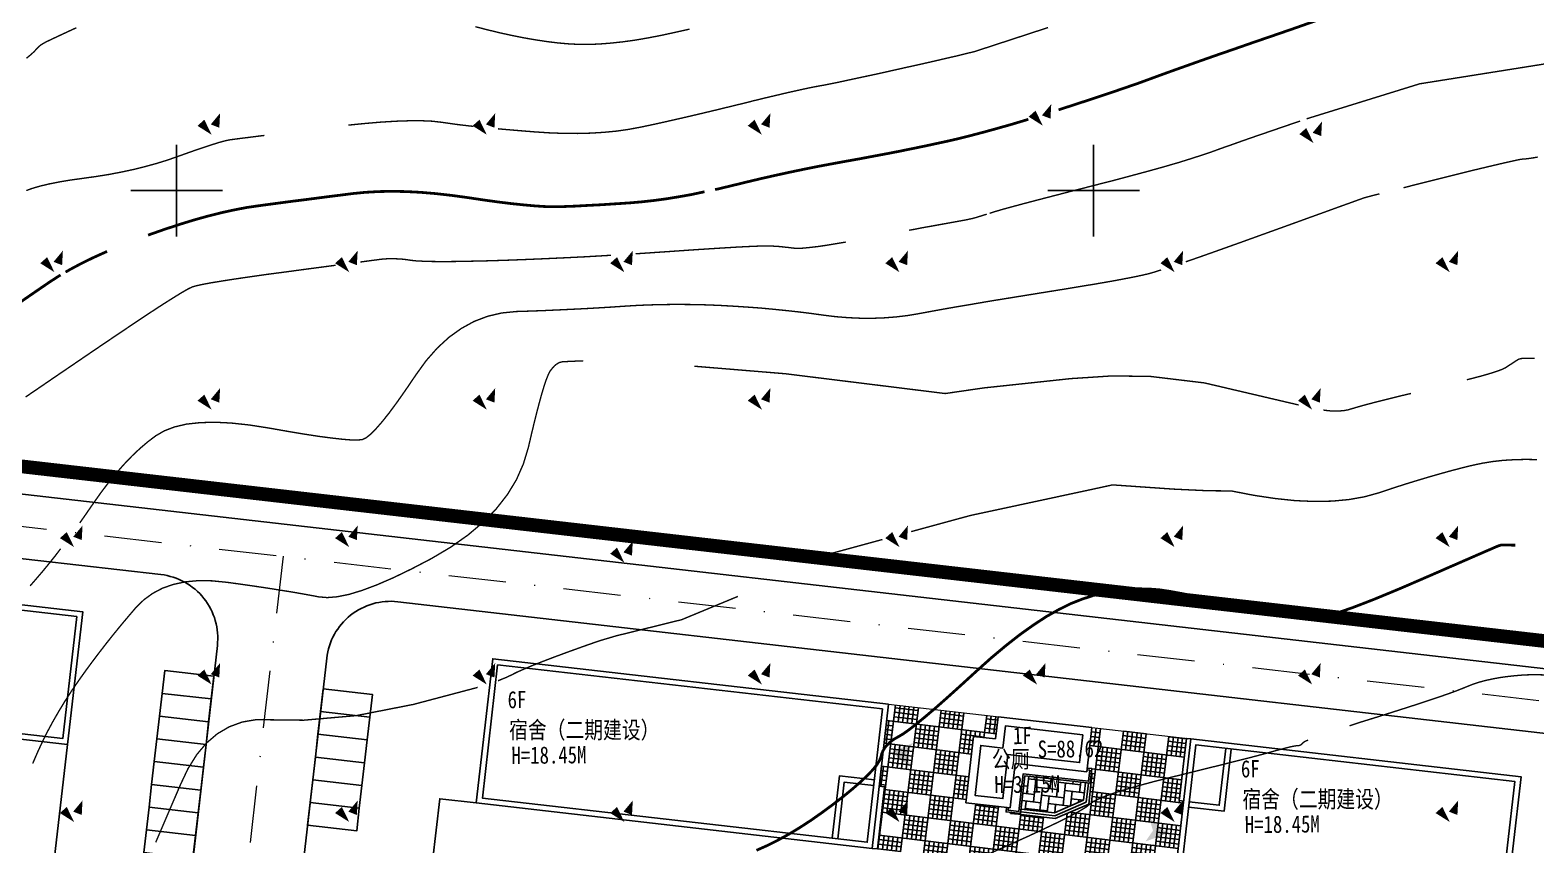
# Model space of a CAD drawing. Extents: x 496261 to 1768172, y 3738341 to 4579341.
# Drawn here: x 496884 to 497048.2, y 4379428.6 to 4379517.5 of the extents above; entities that cross this region are included whole.
import ezdxf

# ---------------------------------------------------------------- set-up
doc = ezdxf.new("R2010")
doc.units = 0
doc.header["$MEASUREMENT"] = 0
doc.linetypes.add('DASHDOT2', pattern=[0.5, 0.25, -0.125, 0, -0.125])
doc.linetypes.add('DIVIDE', pattern=[1.25, 0.5, -0.25, 0, -0.25, 0, -0.25])
doc.layers.get('0').update_dxf_attribs({"color": 8, "linetype": 'CONTINUOUS'})
for name, color, linetype in [('0-road', 33, 'CONTINUOUS'), ('DGX', 8, 'CONTINUOUS'), ('DMTZ', 8, 'CONTINUOUS'), ('GN-草地', 7, 'CONTINUOUS'), ('JZ', 2, 'CONTINUOUS'), ('PUB_DIM', 3, 'CONTINUOUS'), ('PUB_TEXT', 7, 'CONTINUOUS'), ('TK', 8, 'CONTINUOUS'), ('WALL', 2, 'CONTINUOUS'), ('停车位', 8, 'CONTINUOUS'), ('台阶', 33, 'CONTINUOUS'), ('建筑轮廓', 2, 'CONTINUOUS'), ('用地红线', 1, 'DIVIDE'), ('车行道', 5, 'CONTINUOUS'), ('铺地', 25, 'CONTINUOUS')]:
    doc.layers.add(name, color=color, linetype=linetype)
doc.layers.add('COLUMN', color=7, linetype='CONTINUOUS', lineweight=13)
doc.layers.add('道路红线', color=1, linetype='CONTINUOUS', lineweight=0)
doc.styles.add('HT', font='simhei.ttf', dxfattribs={"width": 0.8})

# ---------------------------------------------------------------- blocks, each defined once
blk = doc.blocks.new('gc090')
for points in [[(1.07, 1.45, 0, 1, 0), (0.52, 0.05, 1, 1, 0)], [(-1.02, 0.41, 1, 0, 0), (0.15, -0.9, 0, 0, 0)]]:
    blk.add_lwpolyline(points, format="xyseb")
blk = doc.blocks.new('SEDWWWW')
blk.add_line((4001306, -5831821), (4001306, -5825461))
at = {"layer": 'WALL', "color": 6, "ltscale": 10}
for points in [[(4001786, -5832061), (4001306, -5832061), (4001306, -5825221), (4001786, -5825221)], [(4005386, -5841061), (4005386, -5861821)], [(4005586, -5841061), (4005586, -5861821)], [(4009026, -5841061), (4009026, -5847921), (4012626, -5847921), (4012626, -5854961), (4009026, -5854961), (4009026, -5861821)], [(4009226, -5841061), (4009226, -5847721), (4012826, -5847721), (4012826, -5855161), (4009226, -5855161), (4009226, -5861821)], [(4001786, -5877661), (4001306, -5877661), (4001306, -5870821), (4001786, -5870821)]]:
    blk.add_lwpolyline(points, dxfattribs=at)
at = {"layer": 'WALL', "ltscale": 10}
for points in [[(4001786, -5841061), (4038026, -5841061), (4038026, -5825221), (4001786, -5825221)], [(4002386, -5840461), (4037426, -5840461), (4037426, -5825821), (4002386, -5825821)], [(4001786, -5861821), (4038026, -5861821), (4038026, -5877661), (4001786, -5877661)], [(4002386, -5862421), (4037426, -5862421), (4037426, -5877061), (4002386, -5877061)]]:
    blk.add_lwpolyline(points, close=True, dxfattribs=at)
for points in [[(4002386, -5832061), (4005686, -5832061), (4005686, -5825821)], [(4002386, -5832661), (4006286, -5832661), (4006286, -5825821)], [(4002386, -5870221), (4006286, -5870221), (4006286, -5877061)], [(4002386, -5870821), (4005686, -5870821), (4005686, -5877061)]]:
    blk.add_lwpolyline(points, dxfattribs=at)
blk = doc.blocks.new('ERE3R23')
at = {"layer": 'WALL', "color": 6, "ltscale": 10}
for p, q in [((3909157, -5838277), (3909157, -5831437)), ((3909757, -5831437), (3909157, -5831437)), ((3909757, -5838277), (3909157, -5838277))]:
    blk.add_line(p, q, dxfattribs=at)
at = {"layer": 'WALL', "ltscale": 10}
for points in [[(3909757, -5847277), (3953197, -5847277), (3953197, -5831437), (3909757, -5831437)], [(3910357, -5846677), (3952597, -5846677), (3952597, -5832037), (3910357, -5832037)]]:
    blk.add_lwpolyline(points, close=True, dxfattribs=at)
for points in [[(3910357, -5838277), (3913597, -5838277), (3913597, -5832037)], [(3910357, -5838877), (3914197, -5838877), (3914197, -5832037)]]:
    blk.add_lwpolyline(points, dxfattribs=at)
blk = doc.blocks.new('SEERRR')
at = {"layer": 'JZ'}
for p, q in [((4674631, -5888671), (4664341, -5888671)), ((4664341, -5888671), (4664341, -5891101)), ((4674631, -5893531), (4674631, -5888671)), ((4664341, -5891101), (4661911, -5891101)), ((4661911, -5891101), (4661911, -5898391)), ((4666771, -5898391), (4666771, -5893531)), ((4666771, -5893531), (4674631, -5893531)), ((4661911, -5898391), (4666771, -5898391))]:
    blk.add_line(p, q, dxfattribs=at)
at = {"layer": 'JZ', "linetype": 'Continuous'}
blk.add_line((4666771, -5894731), (4666777, -5894731), dxfattribs=at)
at = {"layer": 'JZ', "flags": 128}
blk.add_lwpolyline([(4673731, -5889571), (4665241, -5889571), (4665241, -5892001), (4662811, -5892001), (4662811, -5897491), (4665871, -5897491), (4665871, -5892631), (4673731, -5892631)], close=True, dxfattribs=at)
for points in [[(4666371, -5898391), (4666371, -5898891), (4667971, -5898891), (4667971, -5894731), (4675131, -5894731), (4675131, -5893131), (4674631, -5893131)], [(4666571, -5898391), (4666571, -5898691), (4667771, -5898691), (4667771, -5894531), (4674931, -5894531), (4674931, -5893331), (4674631, -5893331)]]:
    blk.add_lwpolyline(points, dxfattribs=at)
at = {"layer": '台阶', "linetype": 'Continuous', "ltscale": 5}
for p, q in [((4675231, -5893631), (4675131, -5893631)), ((4675231, -5893831), (4675131, -5893831)), ((4666871, -5898991), (4666871, -5898891)), ((4667071, -5898991), (4667071, -5898891))]:
    blk.add_line(p, q, dxfattribs=at)
at = {"layer": '铺地', "linetype": 'Continuous', "ltscale": 5}
for p, q in [((4666777, -5894210), (4666771, -5894210)), ((4668403, -5895835), (4667971, -5895835)), ((4668403, -5896648), (4668403, -5894731)), ((4670841, -5895023), (4668403, -5895023)), ((4669215, -5897461), (4669215, -5895023)), ((4671654, -5895835), (4669215, -5895835)), ((4670028, -5895023), (4670028, -5894731)), ((4670028, -5898274), (4670028, -5895835)), ((4670841, -5895835), (4670841, -5894731)), ((4671654, -5896648), (4671654, -5894731)), ((4674092, -5895023), (4671654, -5895023)), ((4672467, -5897461), (4672467, -5895023)), ((4674631, -5895835), (4672467, -5895835)), ((4673279, -5895023), (4673279, -5894731)), ((4673279, -5897440), (4673279, -5895835)), ((4674092, -5895835), (4674092, -5894731)), ((4666777, -5897461), (4666771, -5897461)), ((4669215, -5896648), (4667971, -5896648)), ((4670028, -5897461), (4667971, -5897461)), ((4668403, -5898391), (4668403, -5897461)), ((4672467, -5896648), (4670028, -5896648)), ((4670841, -5898391), (4670841, -5896648)), ((4673242, -5897461), (4670841, -5897461)), ((4671631, -5898391), (4674631, -5896659)), ((4671654, -5898378), (4671654, -5897461)), ((4671711, -5898691), (4674931, -5896833)), ((4671792, -5898991), (4675231, -5897006)), ((4674631, -5896648), (4673279, -5896648)), ((4674092, -5896970), (4674092, -5896648)), ((4670841, -5898274), (4668403, -5898274)), ((4669215, -5898391), (4669215, -5898274)), ((4671835, -5898274), (4671654, -5898274))]:
    blk.add_line(p, q, dxfattribs=at)
at = {"layer": '铺地', "linetype": 'Continuous'}
for p, q in [((4675231, -5894531), (4675231, -5893631)), ((4674631, -5894731), (4674631, -5896659)), ((4674931, -5894731), (4674931, -5896833)), ((4675231, -5894531), (4675231, -5897006)), ((4667771, -5898991), (4666871, -5898991)), ((4667771, -5898991), (4671792, -5898991)), ((4667971, -5898391), (4671631, -5898391)), ((4667971, -5898691), (4671711, -5898691))]:
    blk.add_line(p, q, dxfattribs=at)

msp = doc.modelspace()

# ---------------------------------------------------------------- hatches: boundary and pattern name
at = {"layer": 'GN-草地'}
h = msp.add_hatch(dxfattribs=at)
h.set_pattern_fill('LZX_PAT003', color=8, scale=4, angle=353, style=0)
h.set_pattern_definition([(353, (490597.2974, 4385507.4113), (0.30467336, 2.4813654), []), (353, (490597.3583, 4385507.9075), (0.6093467, 4.9627308), [2.5, -2.5]), (353, (490597.4193, 4385508.404), (0.6093467, 4.9627308), [2.5, -2.5]), (353, (490597.48, 4385508.9), (0.6093467, 4.9627308), [2.5, -2.5]), (353, (490597.541, 4385509.3964), (0.6093467, 4.9627308), [2.5, -2.5]), (353, (490597.663, 4385510.389), (0.6093467, 4.9627308), [-2.5, 2.5]), (353, (490597.724, 4385510.885), (0.6093467, 4.9627308), [-2.5, 2.5]), (353, (490597.785, 4385511.3815), (0.6093467, 4.9627308), [-2.5, 2.5]), (353, (490597.846, 4385511.8777), (0.6093467, 4.9627308), [-2.5, 2.5]), (83, (490597.2974, 4385507.4113), (-2.4813654, 0.30467336), []), (83, (490597.7937, 4385507.3503), (-4.9627308, 0.6093467), [2.5, -2.5]), (83, (490598.29, 4385507.2894), (-4.9627308, 0.6093467), [2.5, -2.5]), (83, (490598.786, 4385507.2285), (-4.9627308, 0.6093467), [2.5, -2.5]), (83, (490599.2825, 4385507.1675), (-4.9627308, 0.6093467), [2.5, -2.5]), (83, (490600.275, 4385507.0457), (-4.9627308, 0.6093467), [-2.5, 2.5]), (83, (490600.7713, 4385506.9847), (-4.9627308, 0.6093467), [-2.5, 2.5]), (83, (490601.2676, 4385506.924), (-4.9627308, 0.6093467), [-2.5, 2.5]), (83, (490601.764, 4385506.863), (-4.9627308, 0.6093467), [-2.5, 2.5])])
h.paths.add_polyline_path([(496999.46, 4379433.06), (496995.82, 4379431.47), (496991.83, 4379431.93), (496990.93, 4379432.04), (496990.94, 4379432.14), (496990.45, 4379432.19), (496990.5, 4379432.69), (496986.07, 4379433.2), (496986.91, 4379440.44), (496989.32, 4379440.16), (496989.6, 4379442.58), (496977.65, 4379443.95), (496976.62, 4379435.01), (496977.22, 4379434.94), (496976.43, 4379428.14), (497008.79, 4379424.43), (497009.81, 4379433.37), (497009.34, 4379433.43), (497010.12, 4379440.22), (496999.82, 4379441.4), (496999.31, 4379436.97), (496999.81, 4379436.92), (496999.75, 4379436.42), (496999.85, 4379436.41), (496999.75, 4379435.51)])
at = {"layer": 'PUB_DIM'}
for points in [[(496979.57, 4379438.51), (496980.33, 4379439.73), (496977.95, 4379438.69), (496980.04, 4379437.15)], [(497006.47, 4379430.14), (497005.65, 4379428.96), (497008.08, 4379429.86), (497006.08, 4379431.52)]]:
    msp.add_hatch(color=256, dxfattribs=at).paths.add_polyline_path(points)

# ---------------------------------------------------------------- linework, layer by layer
at = {"elevation": 1400.7}
msp.add_lwpolyline([(496888.12, 4379439.53), (496886.13, 4379422.2)], dxfattribs=at)
at = {"layer": '0-road', "color": 8, "linetype": 'Continuous', "ltscale": 5, "elevation": 1400.7}
msp.add_lwpolyline([(496932.68, 4379433.17), (496928.71, 4379433.62), (496927.92, 4379426.79)], dxfattribs=at)
at = {"layer": 'COLUMN', "color": 8, "linetype": 'Continuous'}
msp.add_line((496977.65, 4379443.95, 1400.7), (497010.59, 4379440.17, 1400.7), dxfattribs=at)
at = {"layer": 'DGX', "color": 8, "linetype": 'Continuous'}
for points, const_width, elevation in [([(497000, 4379510.06), (497001.06, 4379510.41), (497002.45, 4379510.88), (497003.73, 4379511.32), (497004.89, 4379511.72), (497005.93, 4379512.1), (497006.85, 4379512.44), (497007.81, 4379512.79), (497008.95, 4379513.2), (497010.27, 4379513.67), (497011.76, 4379514.2), (497013.44, 4379514.79), (497015.3, 4379515.43), (497017.33, 4379516.14), (497019.55, 4379516.9), (497021.75, 4379517.66), (497023.74, 4379518.36), (497025.52, 4379519), (497027.08, 4379519.58), (497028.43, 4379520.11), (497029.57, 4379520.57), (497030.49, 4379520.97), (497031.15, 4379521.29)], 0.3, 1410), ([(496935.05, 4379506.74), (496935.85, 4379506.67), (496937.37, 4379506.54), (496938.99, 4379506.41), (496940.64, 4379506.3), (496942.22, 4379506.24), (496943.75, 4379506.23), (496945.22, 4379506.27), (496946.64, 4379506.36), (496948, 4379506.49), (496949.3, 4379506.68), (496950.55, 4379506.91), (496951.79, 4379507.17), (496953.06, 4379507.45), (496954.38, 4379507.75), (496955.74, 4379508.06), (496957.14, 4379508.39), (496958.57, 4379508.73), (496960.05, 4379509.09), (496961.57, 4379509.46), (496963.04, 4379509.83), (496964.4, 4379510.16), (496965.63, 4379510.45), (496966.73, 4379510.71), (496967.72, 4379510.93), (496968.58, 4379511.12), (496969.32, 4379511.27), (496969.93, 4379511.39), (496970.56, 4379511.5), (496971.35, 4379511.66), (496972.3, 4379511.85), (496973.4, 4379512.09), (496974.66, 4379512.36), (496976.08, 4379512.66), (496977.65, 4379513.01), (496979.38, 4379513.4), (496981.1, 4379513.78), (496982.64, 4379514.13), (496984, 4379514.45), (496985.19, 4379514.72), (496986.19, 4379514.97), (496987.02, 4379515.17), (496995.03, 4379517.79)], 0.15, 1410.5), ([(497023.29, 4379507.85), (497035.55, 4379511.65), (497050.07, 4379513.96), (497071.71, 4379512.74), (497089.51, 4379515.42), (497093.25, 4379514.67)], 0.15, 1409.5), ([(496996.18, 4379508.81), (496997.93, 4379509.38), (496999.55, 4379509.91), (497000, 4379510.06)], 0.3, 1410), ([(496918.73, 4379507.14), (496920.42, 4379507.31), (496922.27, 4379507.47), (496923.94, 4379507.57), (496925.43, 4379507.62), (496926.74, 4379507.62), (496927.88, 4379507.57), (496928.84, 4379507.46), (496929.75, 4379507.33), (496930.77, 4379507.19), (496931.89, 4379507.06), (496932.36, 4379507.01)], 0.15, 1410.5), ([(496958.72, 4379500.11), (496959.1, 4379500.19), (496960.64, 4379500.56), (496962.2, 4379500.94), (496963.75, 4379501.31), (496965.3, 4379501.66), (496966.85, 4379502), (496968.39, 4379502.32), (496969.93, 4379502.63), (496971.47, 4379502.92), (496973, 4379503.2), (496974.51, 4379503.47), (496975.99, 4379503.75), (496977.43, 4379504.02), (496978.83, 4379504.29), (496980.19, 4379504.57), (496981.52, 4379504.84), (496982.81, 4379505.12), (496984.06, 4379505.39), (496985.32, 4379505.68), (496986.66, 4379506.02), (496988.07, 4379506.39), (496989.55, 4379506.8), (496991.1, 4379507.24), (496992.73, 4379507.73), (496992.88, 4379507.78)], 0.3, 1410), ([(497023.23, 4379507.83), (497023.29, 4379507.85)], 0.15, 1409.5), ([(496883.62, 4379500), (496884.24, 4379500.23), (496885.1, 4379500.48), (496886.09, 4379500.72), (496887.21, 4379500.94), (496888.46, 4379501.15), (496889.84, 4379501.34), (496891.26, 4379501.54), (496892.64, 4379501.76), (496893.99, 4379502.02), (496895.3, 4379502.3), (496896.58, 4379502.62), (496897.82, 4379502.96), (496899.02, 4379503.33), (496900.19, 4379503.74), (496901.28, 4379504.13), (496902.27, 4379504.48), (496903.15, 4379504.77), (496903.91, 4379505.02), (496904.57, 4379505.23), (496905.12, 4379505.38), (496905.56, 4379505.49), (496905.89, 4379505.55), (496906.3, 4379505.6), (496906.95, 4379505.69), (496907.86, 4379505.8), (496909.02, 4379505.95), (496909.59, 4379506.02)], 0.15, 1410.5), ([(497000, 4379500.55), (497002.08, 4379501.08), (497004.14, 4379501.63), (497006.03, 4379502.14), (497007.75, 4379502.62), (497009.3, 4379503.07), (497010.67, 4379503.5), (497011.88, 4379503.89), (497012.91, 4379504.24), (497013.92, 4379504.61), (497015.04, 4379505), (497016.27, 4379505.44), (497017.62, 4379505.91), (497019.08, 4379506.41), (497020.65, 4379506.95), (497022.34, 4379507.53), (497022.52, 4379507.59)], 0.15, 1409.5), ([(497033.79, 4379500.31), (497034.34, 4379500.45), (497036.01, 4379500.87), (497037.92, 4379501.35), (497039.84, 4379501.83), (497041.53, 4379502.25), (497042.99, 4379502.6), (497044.22, 4379502.89), (497045.22, 4379503.12), (497045.99, 4379503.29), (497046.53, 4379503.4), (497046.84, 4379503.44), (497047.05, 4379503.45), (497047.28, 4379503.48), (497047.53, 4379503.51), (497047.81, 4379503.55), (497048.11, 4379503.6), (497048.43, 4379503.66)], 0.15, 1409), ([(496896.9, 4379495.14), (496896.93, 4379495.15), (496898.64, 4379495.75), (496900.28, 4379496.29), (496901.87, 4379496.78), (496903.4, 4379497.21), (496904.87, 4379497.58), (496906.29, 4379497.89), (496907.64, 4379498.15), (496908.94, 4379498.34), (496910.2, 4379498.51), (496911.48, 4379498.68), (496912.76, 4379498.85), (496914.05, 4379499.01), (496915.35, 4379499.18), (496916.65, 4379499.35), (496917.95, 4379499.51), (496919.27, 4379499.68), (496920.61, 4379499.81), (496922.02, 4379499.89), (496923.49, 4379499.92), (496925.01, 4379499.89), (496926.6, 4379499.81), (496928.24, 4379499.67), (496929.94, 4379499.48), (496931.71, 4379499.24), (496933.44, 4379498.98), (496935.03, 4379498.76), (496936.49, 4379498.58), (496937.83, 4379498.44), (496939.03, 4379498.33), (496940.1, 4379498.26), (496941.03, 4379498.23), (496941.84, 4379498.24), (496942.61, 4379498.27), (496943.43, 4379498.3), (496944.32, 4379498.35), (496945.26, 4379498.4), (496946.26, 4379498.45), (496947.31, 4379498.52), (496948.43, 4379498.59), (496949.6, 4379498.67), (496950.83, 4379498.78), (496952.09, 4379498.92), (496953.41, 4379499.1), (496954.76, 4379499.32), (496956.17, 4379499.57), (496957.57, 4379499.87)], 0.3, 1410), ([(496988.66, 4379497.52), (496988.84, 4379497.58), (496989.39, 4379497.75), (496990.18, 4379497.98), (496991.21, 4379498.26), (496992.47, 4379498.6), (496993.96, 4379498.99), (496995.69, 4379499.44), (496997.65, 4379499.95), (496997.87, 4379500)], 0.15, 1409.5), ([(496997.87, 4379500), (496999.85, 4379500.51), (497000, 4379500.55)], 0.15, 1409.5), ([(497010.05, 4379492.23), (497010.18, 4379492.27), (497011.9, 4379492.87), (497013.87, 4379493.57), (497016.11, 4379494.37), (497018.6, 4379495.27), (497021.07, 4379496.16), (497023.22, 4379496.94), (497025.05, 4379497.6), (497026.56, 4379498.15), (497027.76, 4379498.58), (497028.64, 4379498.9), (497029.2, 4379499.1), (497029.44, 4379499.19), (497029.65, 4379499.25), (497030.1, 4379499.37), (497030.79, 4379499.55), (497031.17, 4379499.64)], 0.15, 1409), ([(496979.88, 4379495.67), (496980.39, 4379495.76), (496981.42, 4379495.96), (496982.33, 4379496.12), (496983.1, 4379496.26), (496983.76, 4379496.38), (496984.32, 4379496.48), (496984.82, 4379496.57), (496985.26, 4379496.65), (496985.64, 4379496.72), (496985.97, 4379496.78), (496986.24, 4379496.83), (496986.45, 4379496.88), (496986.6, 4379496.91), (496986.74, 4379496.94), (496986.92, 4379496.99), (496987.14, 4379497.05), (496987.4, 4379497.13), (496987.7, 4379497.22), (496988.04, 4379497.33), (496988.35, 4379497.42)], 0.15, 1409.5), ([(496920.05, 4379492.21), (496920.26, 4379492.23), (496921.2, 4379492.36), (496921.9, 4379492.45), (496922.35, 4379492.51), (496922.7, 4379492.54), (496923.06, 4379492.56), (496923.44, 4379492.57), (496923.83, 4379492.56), (496924.24, 4379492.54), (496924.66, 4379492.51), (496925.1, 4379492.46), (496925.55, 4379492.39), (496926.11, 4379492.33), (496926.88, 4379492.29), (496927.85, 4379492.26), (496929.03, 4379492.25), (496930.41, 4379492.26), (496932, 4379492.29), (496933.79, 4379492.33), (496935.79, 4379492.39), (496937.9, 4379492.47), (496940.06, 4379492.56), (496942.25, 4379492.66), (496944.48, 4379492.77), (496946.74, 4379492.9), (496947.36, 4379492.94)], 0.15, 1409.5), ([(496950.05, 4379493.1), (496951.39, 4379493.19), (496953.77, 4379493.35), (496956.04, 4379493.51), (496958.05, 4379493.64), (496959.8, 4379493.75), (496961.29, 4379493.84), (496962.52, 4379493.9), (496963.5, 4379493.94), (496964.21, 4379493.96), (496964.67, 4379493.96), (496965, 4379493.94), (496965.32, 4379493.92), (496965.65, 4379493.9), (496965.97, 4379493.87), (496966.3, 4379493.83), (496966.62, 4379493.8), (496966.94, 4379493.76), (496967.26, 4379493.72), (496967.67, 4379493.69), (496968.23, 4379493.71), (496968.95, 4379493.78), (496969.84, 4379493.88), (496970.88, 4379494.03), (496972.08, 4379494.23), (496972.98, 4379494.38)], 0.15, 1409.5), ([(496883.54, 4379477.47), (496884.92, 4379478.41), (496886.6, 4379479.56), (496888.57, 4379480.9), (496890.84, 4379482.45), (496893.13, 4379484), (496895.15, 4379485.36), (496896.9, 4379486.53), (496898.4, 4379487.51), (496899.63, 4379488.29), (496900.59, 4379488.88), (496901.29, 4379489.28), (496901.73, 4379489.49), (496902.16, 4379489.61), (496902.83, 4379489.76), (496903.75, 4379489.93), (496904.9, 4379490.12), (496906.31, 4379490.34), (496907.95, 4379490.58), (496909.84, 4379490.85), (496911.98, 4379491.13), (496914.11, 4379491.42), (496916.01, 4379491.67), (496917.36, 4379491.85)], 0.15, 1409.5), ([(497000, 4379489.77), (497000.52, 4379489.86), (497002.02, 4379490.12), (497003.3, 4379490.36), (497004.38, 4379490.57), (497005.24, 4379490.75), (497005.9, 4379490.9), (497006.58, 4379491.09), (497007.36, 4379491.34)], 0.15, 1409), ([(496889.45, 4379463.73), (496890.04, 4379464.57), (496890.88, 4379465.79), (496891.74, 4379467.01), (496892.59, 4379468.14), (496893.45, 4379469.19), (496894.31, 4379470.16), (496895.16, 4379471.05), (496896.02, 4379471.86), (496896.88, 4379472.59), (496897.74, 4379473.24), (496898.69, 4379473.79), (496899.8, 4379474.21), (496901.08, 4379474.51), (496902.54, 4379474.67), (496904.16, 4379474.72), (496905.95, 4379474.63), (496907.91, 4379474.42), (496910.04, 4379474.09), (496912.14, 4379473.72), (496914, 4379473.41), (496915.63, 4379473.16), (496917.03, 4379472.98), (496918.19, 4379472.85), (496919.12, 4379472.78), (496919.81, 4379472.78), (496920.27, 4379472.83), (496920.66, 4379473.01), (496921.15, 4379473.4), (496921.73, 4379473.98), (496922.41, 4379474.76), (496923.19, 4379475.74), (496924.06, 4379476.92), (496925.02, 4379478.29), (496926.09, 4379479.87), (496927.23, 4379481.45), (496928.44, 4379482.82), (496929.71, 4379483.99), (496931.05, 4379484.95), (496932.45, 4379485.72), (496933.92, 4379486.28), (496935.45, 4379486.64), (496937.05, 4379486.8), (496938.65, 4379486.85), (496940.22, 4379486.91), (496941.73, 4379486.98), (496943.21, 4379487.05), (496944.64, 4379487.12), (496946.02, 4379487.2), (496947.36, 4379487.28), (496948.66, 4379487.37), (496949.94, 4379487.45), (496951.24, 4379487.51), (496952.55, 4379487.55), (496953.88, 4379487.57), (496955.23, 4379487.57), (496956.59, 4379487.56), (496957.97, 4379487.52), (496959.36, 4379487.46), (496960.76, 4379487.38), (496962.16, 4379487.29), (496963.56, 4379487.19), (496964.95, 4379487.06), (496966.34, 4379486.92), (496967.73, 4379486.77), (496969.11, 4379486.6), (496970.49, 4379486.41), (496971.86, 4379486.24), (496973.21, 4379486.13), (496974.55, 4379486.07), (496975.87, 4379486.06), (496977.16, 4379486.11), (496978.45, 4379486.21), (496979.71, 4379486.36), (496980.95, 4379486.57), (496982.25, 4379486.81), (496983.67, 4379487.07), (496985.21, 4379487.34), (496986.88, 4379487.62), (496988.67, 4379487.93), (496990.59, 4379488.24), (496992.63, 4379488.57), (496994.79, 4379488.92), (496996.91, 4379489.26), (496998.82, 4379489.58), (497000, 4379489.77)], 0.15, 1409), ([(496884.31, 4379437.47), (496884.36, 4379437.57), (496884.85, 4379438.71), (496885.38, 4379439.85), (496885.94, 4379440.98), (496886.54, 4379442.09), (496887.18, 4379443.2), (496887.85, 4379444.3), (496888.56, 4379445.4), (496889.3, 4379446.48), (496890.06, 4379447.55), (496890.83, 4379448.6), (496891.61, 4379449.63), (496892.39, 4379450.64), (496893.18, 4379451.63), (496893.97, 4379452.6), (496894.77, 4379453.55), (496895.57, 4379454.49), (496896.44, 4379455.34), (496897.4, 4379456.04), (496898.48, 4379456.61), (496899.66, 4379457.02), (496900.96, 4379457.3), (496902.36, 4379457.43), (496903.86, 4379457.41), (496905.48, 4379457.25), (496907.1, 4379457.03), (496908.61, 4379456.81), (496910.02, 4379456.6), (496911.32, 4379456.39), (496912.53, 4379456.2), (496913.62, 4379456.01), (496914.62, 4379455.83), (496915.51, 4379455.66), (496916.43, 4379455.58), (496917.53, 4379455.67), (496918.81, 4379455.93), (496920.25, 4379456.37), (496921.87, 4379456.98), (496923.67, 4379457.76), (496925.63, 4379458.71), (496927.78, 4379459.83), (496929.89, 4379461.08), (496931.78, 4379462.41), (496933.44, 4379463.81), (496934.88, 4379465.29), (496936.09, 4379466.84), (496937.07, 4379468.46), (496937.82, 4379470.17), (496938.36, 4379471.95), (496938.76, 4379473.67), (496939.13, 4379475.19), (496939.47, 4379476.52), (496939.78, 4379477.66), (496940.06, 4379478.6), (496940.31, 4379479.35), (496940.53, 4379479.9), (496940.71, 4379480.26), (496940.89, 4379480.5), (496941.07, 4379480.72), (496941.24, 4379480.9), (496941.43, 4379481.05), (496941.61, 4379481.16), (496941.8, 4379481.25), (496941.99, 4379481.3), (496942.18, 4379481.33), (496942.37, 4379481.33), (496942.55, 4379481.34), (496942.73, 4379481.35), (496942.9, 4379481.36), (496943.07, 4379481.37), (496943.24, 4379481.37), (496943.4, 4379481.38), (496943.55, 4379481.39), (496943.84, 4379481.4), (496944.34, 4379481.39)], 0.15, 1408.5), ([(497040.7, 4379479.35), (497041.35, 4379479.52), (497042.45, 4379479.81), (497043.36, 4379480.08), (497044.06, 4379480.31), (497044.57, 4379480.5), (497044.88, 4379480.65), (497045.09, 4379480.79), (497045.29, 4379480.92), (497045.48, 4379481.04), (497045.66, 4379481.16), (497045.84, 4379481.28), (497046.01, 4379481.39), (497046.17, 4379481.49), (497046.33, 4379481.59), (497046.61, 4379481.67), (497047.17, 4379481.7), (497047.99, 4379481.7), (497048.1, 4379481.69)], 0.15, 1408.5), ([(496956.46, 4379480.83), (496966.38, 4379480.01), (496983.82, 4379477.85), (496988, 4379478.46), (496997.52, 4379479.48), (497000, 4379479.64)], 0.15, 1408.5), ([(497000, 4379479.64), (497001.94, 4379479.77), (497006.16, 4379479.72), (497012.08, 4379479.01), (497022.36, 4379476.6)], 0.15, 1408.5), ([(497025.05, 4379476.05), (497025.21, 4379476.02), (497025.78, 4379475.96), (497026.32, 4379475.94), (497026.83, 4379475.95), (497027.3, 4379475.99), (497027.74, 4379476.07), (497028.14, 4379476.19), (497028.62, 4379476.33), (497029.27, 4379476.52), (497030.09, 4379476.74), (497031.1, 4379477), (497032.27, 4379477.29), (497033.63, 4379477.63), (497034.61, 4379477.86)], 0.15, 1408.5), ([(497008.67, 4379467.42), (497012.5, 4379467.24), (497015.01, 4379467.22), (497017.48, 4379466.74), (497019.81, 4379466.39), (497022.01, 4379466.16), (497024.09, 4379466.07), (497026.03, 4379466.11), (497027.84, 4379466.28), (497029.53, 4379466.58), (497031.08, 4379467.01), (497032.54, 4379467.5), (497033.95, 4379467.95), (497035.31, 4379468.37), (497036.62, 4379468.76), (497037.87, 4379469.12), (497039.07, 4379469.45), (497040.22, 4379469.75), (497041.32, 4379470.02), (497042.41, 4379470.25), (497043.53, 4379470.43), (497044.68, 4379470.56), (497045.87, 4379470.63), (497047.09, 4379470.66), (497048.33, 4379470.64)], 0.15, 1408), ([(496986.56, 4379464.54), (497000, 4379467.43)], 0.15, 1408), ([(497000, 4379467.43), (497002.06, 4379467.88), (497008.67, 4379467.42)], 0.15, 1408), ([(496884.03, 4379456.85), (496884.62, 4379457.53), (496885.34, 4379458.37), (496886.08, 4379459.27), (496886.84, 4379460.22), (496887.36, 4379460.91)], 0.15, 1409), ([(497038.06, 4379458.58), (497038.37, 4379458.72), (497039.84, 4379459.36), (497041.1, 4379459.91), (497042.13, 4379460.36), (497042.96, 4379460.72), (497043.56, 4379460.98), (497043.95, 4379461.15), (497044.12, 4379461.22), (497044.18, 4379461.24), (497044.24, 4379461.25), (497044.29, 4379461.27), (497044.33, 4379461.28), (497044.37, 4379461.3), (497044.4, 4379461.31), (497044.43, 4379461.31), (497044.45, 4379461.32), (497044.47, 4379461.32), (497044.49, 4379461.33), (497044.51, 4379461.33), (497044.53, 4379461.33), (497044.56, 4379461.33), (497044.58, 4379461.33), (497044.6, 4379461.33), (497044.62, 4379461.33), (497044.81, 4379461.32), (497045.31, 4379461.31), (497045.98, 4379461.3)], 0.3, 1407.5), ([(497000, 4379455.81), (497001.19, 4379456.11), (497002.39, 4379456.33), (497003.6, 4379456.47), (497004.79, 4379456.54), (497005.99, 4379456.52), (497007.18, 4379456.43), (497008.37, 4379456.25), (497009.57, 4379456.03), (497010.78, 4379455.8), (497012, 4379455.56), (497013.24, 4379455.31), (497014.49, 4379455.04), (497015.76, 4379454.77), (497017.04, 4379454.48), (497018.34, 4379454.18), (497019.61, 4379453.91), (497020.81, 4379453.71), (497021.93, 4379453.58), (497022.99, 4379453.51), (497023.98, 4379453.5), (497024.9, 4379453.57), (497025.75, 4379453.7), (497026.52, 4379453.9), (497027.33, 4379454.17), (497028.27, 4379454.5), (497029.34, 4379454.91), (497030.55, 4379455.38), (497031.88, 4379455.93), (497033.35, 4379456.54), (497034.95, 4379457.23), (497036.68, 4379457.98), (497038.06, 4379458.58)], 0.3, 1407.5), ([(496947.92, 4379451.4), (496955.08, 4379453.17), (496961.21, 4379455.71)], 0.15, 1408), ([(496963.24, 4379428), (496964.41, 4379428.52), (496965.58, 4379429.11), (496966.77, 4379429.76), (496967.96, 4379430.48), (496969.16, 4379431.26), (496970.37, 4379432.11), (496971.59, 4379433.01), (496972.75, 4379433.91), (496973.76, 4379434.74), (496974.62, 4379435.5), (496975.35, 4379436.18), (496975.92, 4379436.79), (496976.36, 4379437.33), (496976.65, 4379437.79), (496976.8, 4379438.18), (496976.89, 4379438.53), (496977.03, 4379438.85), (496977.21, 4379439.16), (496977.43, 4379439.44), (496977.69, 4379439.71), (496977.99, 4379439.96), (496978.34, 4379440.19), (496978.73, 4379440.41), (496979.21, 4379440.69), (496979.86, 4379441.15), (496980.67, 4379441.78), (496981.64, 4379442.58), (496982.78, 4379443.55), (496984.07, 4379444.69), (496985.52, 4379446), (496987.14, 4379447.48), (496988.8, 4379448.97), (496990.41, 4379450.32), (496991.95, 4379451.53), (496993.44, 4379452.59), (496994.86, 4379453.52), (496996.23, 4379454.29), (496997.53, 4379454.93), (496998.77, 4379455.42), (496999.98, 4379455.81), (497000, 4379455.81)], 0.3, 1407.5), ([(496935.05, 4379446.51), (496935.07, 4379446.51), (496935.89, 4379446.84), (496936.51, 4379447.13), (496937.1, 4379447.43), (496937.87, 4379447.77), (496938.81, 4379448.17), (496939.93, 4379448.61), (496941.21, 4379449.1), (496942.67, 4379449.64), (496944.3, 4379450.23), (496946.1, 4379450.86), (496947.92, 4379451.4)], 0.15, 1408), ([(497027.9, 4379441.59), (497029.09, 4379441.98), (497030.93, 4379442.55), (497032.79, 4379443.14), (497034.48, 4379443.68), (497035.99, 4379444.17), (497037.32, 4379444.62), (497038.47, 4379445.01), (497039.44, 4379445.36), (497040.23, 4379445.67), (497040.85, 4379445.92), (497041.4, 4379446.14), (497042.01, 4379446.34), (497042.67, 4379446.52), (497043.4, 4379446.68), (497044.17, 4379446.83), (497045, 4379446.95), (497045.89, 4379447.05), (497046.84, 4379447.13), (497047.84, 4379447.17), (497048.91, 4379447.15), (497050.06, 4379447.06), (497051.27, 4379446.91), (497052.36, 4379446.72)], 0.15, 1407), ([(496897.73, 4379428.87), (496900.43, 4379435.17), (496901.26, 4379436.93), (496902.21, 4379438.45), (496903.27, 4379439.71), (496904.45, 4379440.72), (496905.75, 4379441.48), (496907.16, 4379442), (496908.7, 4379442.26), (496913.88, 4379442.2), (496919.6, 4379442.7), (496925.82, 4379443.92), (496932.84, 4379445.78)], 0.15, 1408), ([(497000, 4379433.33), (497000.53, 4379433.6), (497001.33, 4379433.93), (497002.35, 4379434.29), (497003.59, 4379434.67), (497005.05, 4379435.09), (497006.72, 4379435.54), (497008.61, 4379436.01), (497010.53, 4379436.48), (497012.28, 4379436.92), (497013.86, 4379437.31), (497015.27, 4379437.67), (497016.52, 4379437.98), (497017.6, 4379438.26), (497018.5, 4379438.5), (497019.24, 4379438.7), (497019.87, 4379438.88), (497020.42, 4379439.02), (497020.89, 4379439.15), (497021.3, 4379439.25), (497021.64, 4379439.33), (497021.9, 4379439.38), (497022.1, 4379439.41), (497022.22, 4379439.42), (497022.31, 4379439.42), (497022.39, 4379439.43), (497022.47, 4379439.46), (497022.55, 4379439.49), (497022.63, 4379439.54), (497022.7, 4379439.6), (497022.77, 4379439.67), (497022.84, 4379439.75), (497023.03, 4379439.88), (497023.4, 4379440.04)], 0.15, 1407), ([(496988.2, 4379427.44), (496990.64, 4379428.53), (496992.79, 4379429.5), (496994.66, 4379430.37), (496996.23, 4379431.12), (496997.5, 4379431.76), (496998.49, 4379432.3), (496999.18, 4379432.72), (496999.58, 4379433.03), (496999.95, 4379433.3), (497000, 4379433.33)], 0.15, 1407)]:
    msp.add_lwpolyline(points, dxfattribs=dict(at, const_width=const_width, elevation=elevation))
for points, const_width in [([(496883.64, 4379514.44), (496884.11, 4379514.83), (496884.43, 4379515.12), (496884.6, 4379515.3), (496884.7, 4379515.42), (496884.81, 4379515.54), (496884.92, 4379515.65), (496885.04, 4379515.76), (496885.16, 4379515.85), (496885.29, 4379515.95), (496885.43, 4379516.03), (496885.57, 4379516.11), (496885.77, 4379516.22), (496886.06, 4379516.36), (496886.46, 4379516.55), (496886.97, 4379516.79), (496887.57, 4379517.07), (496888.28, 4379517.4), (496889.08, 4379517.77)], 0.15), ([(496932.59, 4379517.88), (496934, 4379517.52), (496935.37, 4379517.19), (496936.7, 4379516.9), (496937.97, 4379516.65), (496939.2, 4379516.44), (496940.39, 4379516.26), (496941.52, 4379516.12), (496942.61, 4379516.02), (496943.71, 4379515.96), (496944.86, 4379515.95), (496946.07, 4379515.99), (496947.33, 4379516.09), (496948.65, 4379516.23), (496950.03, 4379516.42), (496951.47, 4379516.67), (496952.96, 4379516.96), (496954.47, 4379517.29), (496955.94, 4379517.62)], 0.15), ([(496875.74, 4379482.38), (496876.41, 4379483.03), (496877.18, 4379483.71), (496878, 4379484.37), (496878.88, 4379485), (496879.78, 4379485.63), (496880.69, 4379486.26), (496881.6, 4379486.89), (496882.52, 4379487.52), (496883.44, 4379488.15), (496884.37, 4379488.79), (496885.3, 4379489.43), (496886.24, 4379490.07), (496887.23, 4379490.71), (496887.36, 4379490.78)], 0.3), ([(496980.1, 4379462.78), (496986.56, 4379464.54)], 0.15), ([(496968.83, 4379459.7), (496976.97, 4379461.92)], 0.15)]:
    msp.add_lwpolyline(points, dxfattribs=dict(at, const_width=const_width))
msp.add_lwpolyline([(496887.9, 4379491.1, 0.3, 0.3, 0), (496888.32, 4379491.35, 0.3, 0.3, 0), (496889.5, 4379491.98, 0.3, 0.3, 0), (496890.79, 4379492.62, 0.3, 0.3, 0), (496892.18, 4379493.25, 0.3, 0.3, 0), (496892.43, 4379493.36, 0, 0, 0)], format="xyseb", dxfattribs=at)
at = {"layer": 'TK', "color": 8, "linetype": 'Continuous'}
for p, q in [((496900, 4379495), (496900, 4379505)), ((497000, 4379495), (497000, 4379505)), ((496895, 4379500), (496905, 4379500)), ((496995, 4379500), (497005, 4379500))]:
    msp.add_line(p, q, dxfattribs=at)
at = {"layer": '停车位', "color": 8, "elevation": 1400.7}
for points in [[(496904.07, 4379447), (496898.71, 4379447.62), (496898.42, 4379445.13), (496903.79, 4379444.52)], [(496915.99, 4379445.63), (496921.36, 4379445.01), (496921.07, 4379442.53), (496915.71, 4379443.15)], [(496903.79, 4379444.52), (496898.42, 4379445.13), (496898.14, 4379442.65), (496903.5, 4379442.03)], [(496903.5, 4379442.03), (496898.14, 4379442.65), (496897.85, 4379440.16), (496903.22, 4379439.55)], [(496915.71, 4379443.15), (496921.07, 4379442.53), (496920.79, 4379440.05), (496915.42, 4379440.66)], [(496915.42, 4379440.66), (496920.79, 4379440.05), (496920.5, 4379437.56), (496915.14, 4379438.18)], [(496903.22, 4379439.55), (496897.85, 4379440.16), (496897.57, 4379437.68), (496902.93, 4379437.06)], [(496902.93, 4379437.06), (496897.57, 4379437.68), (496897.28, 4379435.2), (496902.65, 4379434.58)], [(496902.93, 4379437.06), (496897.57, 4379437.68), (496897.28, 4379435.2), (496902.65, 4379434.58)], [(496915.14, 4379438.18), (496920.5, 4379437.56), (496920.22, 4379435.08), (496914.85, 4379435.7)], [(496914.85, 4379435.7), (496920.22, 4379435.08), (496919.93, 4379432.6), (496914.57, 4379433.21)], [(496914.85, 4379435.7), (496920.22, 4379435.08), (496919.93, 4379432.6), (496914.57, 4379433.21)], [(496902.65, 4379434.58), (496897.28, 4379435.2), (496897, 4379432.71), (496902.36, 4379432.1)], [(496902.36, 4379432.1), (496897, 4379432.71), (496896.71, 4379430.23), (496902.08, 4379429.61)], [(496914.57, 4379433.21), (496919.93, 4379432.6), (496919.65, 4379430.11), (496914.28, 4379430.73)], [(496902.08, 4379429.61), (496896.71, 4379430.23), (496896.43, 4379427.75), (496901.79, 4379427.13)]]:
    msp.add_lwpolyline(points, close=True, dxfattribs=at)
at = {"layer": '建筑轮廓', "elevation": 1400.7}
for points in [[(496854.99, 4379458.03), (496889.78, 4379454.04), (496888.95, 4379446.78), (496888.95, 4379446.78), (496888.12, 4379439.53), (496853.33, 4379443.53)], [(496855.52, 4379457.37), (496889.12, 4379453.51), (496888.35, 4379446.85), (496887.59, 4379440.2), (496853.99, 4379444.05)]]:
    msp.add_lwpolyline(points, close=True, dxfattribs=at)
at = {"layer": '用地红线', "color": 4, "linetype": 'DIVIDE', "ltscale": 15, "const_width": 1.5, "elevation": 1400.7}
msp.add_lwpolyline([(496626.06, 4379636.95), (497214.38, 4379517.07), (497215.3, 4379515.31), (497205, 4379432.95), (496609.16, 4379501.35), (496626.06, 4379636.95)], close=True, dxfattribs=at)
at = {"layer": '车行道', "color": 5}
for p, q in [((496898.3, 4379458.09, 1400.7), (496852.1, 4379463.39, 1400.7)), ((496894.55, 4379364.01, 1400.7), (496904.46, 4379450.34, 1400.7))]:
    msp.add_line(p, q, dxfattribs=at)
at = {"layer": '车行道', "color": 5, "elevation": 1400.7}
msp.add_lwpolyline([(497146, 4379436.7), (496778.89, 4379478.85, 0.414214), (496765.6, 4379468.29), (496742.87, 4379270.34, -0.414214), (496735.12, 4379264.19), (496595.06, 4379280.27, 0.410949), (496582.89, 4379270.71), (496577.7, 4379229.6, 0.417486), (496587.36, 4379217.29), (496681.61, 4379206.47)], format="xyb", dxfattribs=at)
msp.add_lwpolyline([(496902.57, 4379267.27), (497030.57, 4379252.57, 0.414214), (497038.32, 4379258.73), (497058.29, 4379432.68, 0.414214), (497052.13, 4379440.43), (496924.13, 4379455.13, 0.414214), (496916.38, 4379448.97), (496896.41, 4379275.02, 0.414214)], format="xyb", close=True, dxfattribs=at)
at = {"layer": '车行道', "color": 5}
msp.add_arc((496897.5, 4379451.14, 1400.7), 7, 353.4512, 83.4512, dxfattribs=at)
at = {"layer": '道路红线', "linetype": 'DASHDOT2', "ltscale": 25}
msp.add_line((496911.61, 4379460.09, 1400.7), (496884.47, 4379223.65, 1400.7), dxfattribs=at)
at = {"layer": '道路红线', "linetype": 'DASHDOT2', "ltscale": 25, "elevation": 1400.7}
msp.add_lwpolyline([(496745.39, 4379239.61), (496771.73, 4379469.1, -0.414214), (496779.48, 4379475.25), (497145.52, 4379433.23)], format="xyb", dxfattribs=at)

# ---------------------------------------------------------------- block references
at = {"xscale": 0.0009999999887152988, "yscale": 0.001000000163912773, "zscale": 0.001}
for name, p, rotation in [('ERE3R23', (500195.01, 4373188.92, 1400.7), 173.4511800755813), ('SEERRR', (493027.29, 4385824.79, 1400.7), 353.4511800755813), ('SEDWWWW', (493699.29, 4385683.78, 1400.7), 353.4511800755813)]:
    msp.add_blockref(name, p, dxfattribs=dict(at, rotation=rotation))
at = {"layer": 'DMTZ', "color": 8, "linetype": 'Continuous'}
for p in [(496994.31, 4379507.98, 1410), (496903.68, 4379506.99), (496933.68, 4379506.99), (496963.68, 4379506.99), (497023.83, 4379506.08), (496886.54, 4379491.99), (496918.68, 4379491.99), (496948.68, 4379491.99), (496978.68, 4379491.99), (497008.68, 4379491.99), (497038.68, 4379491.99), (496903.68, 4379476.99), (496933.68, 4379476.99), (496963.68, 4379476.99), (497023.68, 4379476.99), (496888.68, 4379461.99), (496918.68, 4379461.99), (496978.68, 4379461.99), (497008.68, 4379461.99), (497038.68, 4379461.99), (496948.68, 4379460.29), (496903.68, 4379446.99), (496933.68, 4379446.99), (496963.68, 4379446.99), (496993.68, 4379446.99), (497023.68, 4379446.99), (496888.68, 4379431.99), (496918.68, 4379431.99), (496948.68, 4379431.99), (496978.68, 4379431.99), (497008.68, 4379431.99), (497038.68, 4379431.99)]:
    msp.add_blockref('gc090', p, dxfattribs=at)

# ---------------------------------------------------------------- texts
at = {"layer": 'PUB_TEXT', "color": 1, "style": 'HT', "width": 0.8}
for s, p in [('6F', (496936.11, 4379443.5)), ('H=18.45M', (496936.53, 4379437.42)), ('6F', (497016.07, 4379435.95)), ('H=18.45M', (497016.49, 4379429.87))]:
    msp.add_text(s, height=1.878, rotation=0.6031, dxfattribs=at).set_placement(p)
for p in [(496936.26, 4379440.2), (497016.22, 4379432.65)]:
    msp.add_text('宿舍（二期建设）', height=1.878, dxfattribs=at).set_placement(p)
at = {"layer": 'PUB_TEXT', "color": 7, "style": 'HT', "width": 0.8}
msp.add_text('1F', height=1.878, rotation=0.6031, dxfattribs=at).set_placement((496991.22, 4379439.58))
msp.add_text('公厕', height=1.878, dxfattribs=at).set_placement((496988.92, 4379437.01))
at = {"layer": 'PUB_TEXT', "style": 'HT', "width": 0.8}
for s, p in [('S=88.62', (496993.91, 4379438.1)), ('H=3.15M', (496989.19, 4379434.24))]:
    msp.add_text(s, height=1.878, rotation=0.6031, dxfattribs=at).set_placement(p)

doc.saveas('drawing.dxf')
